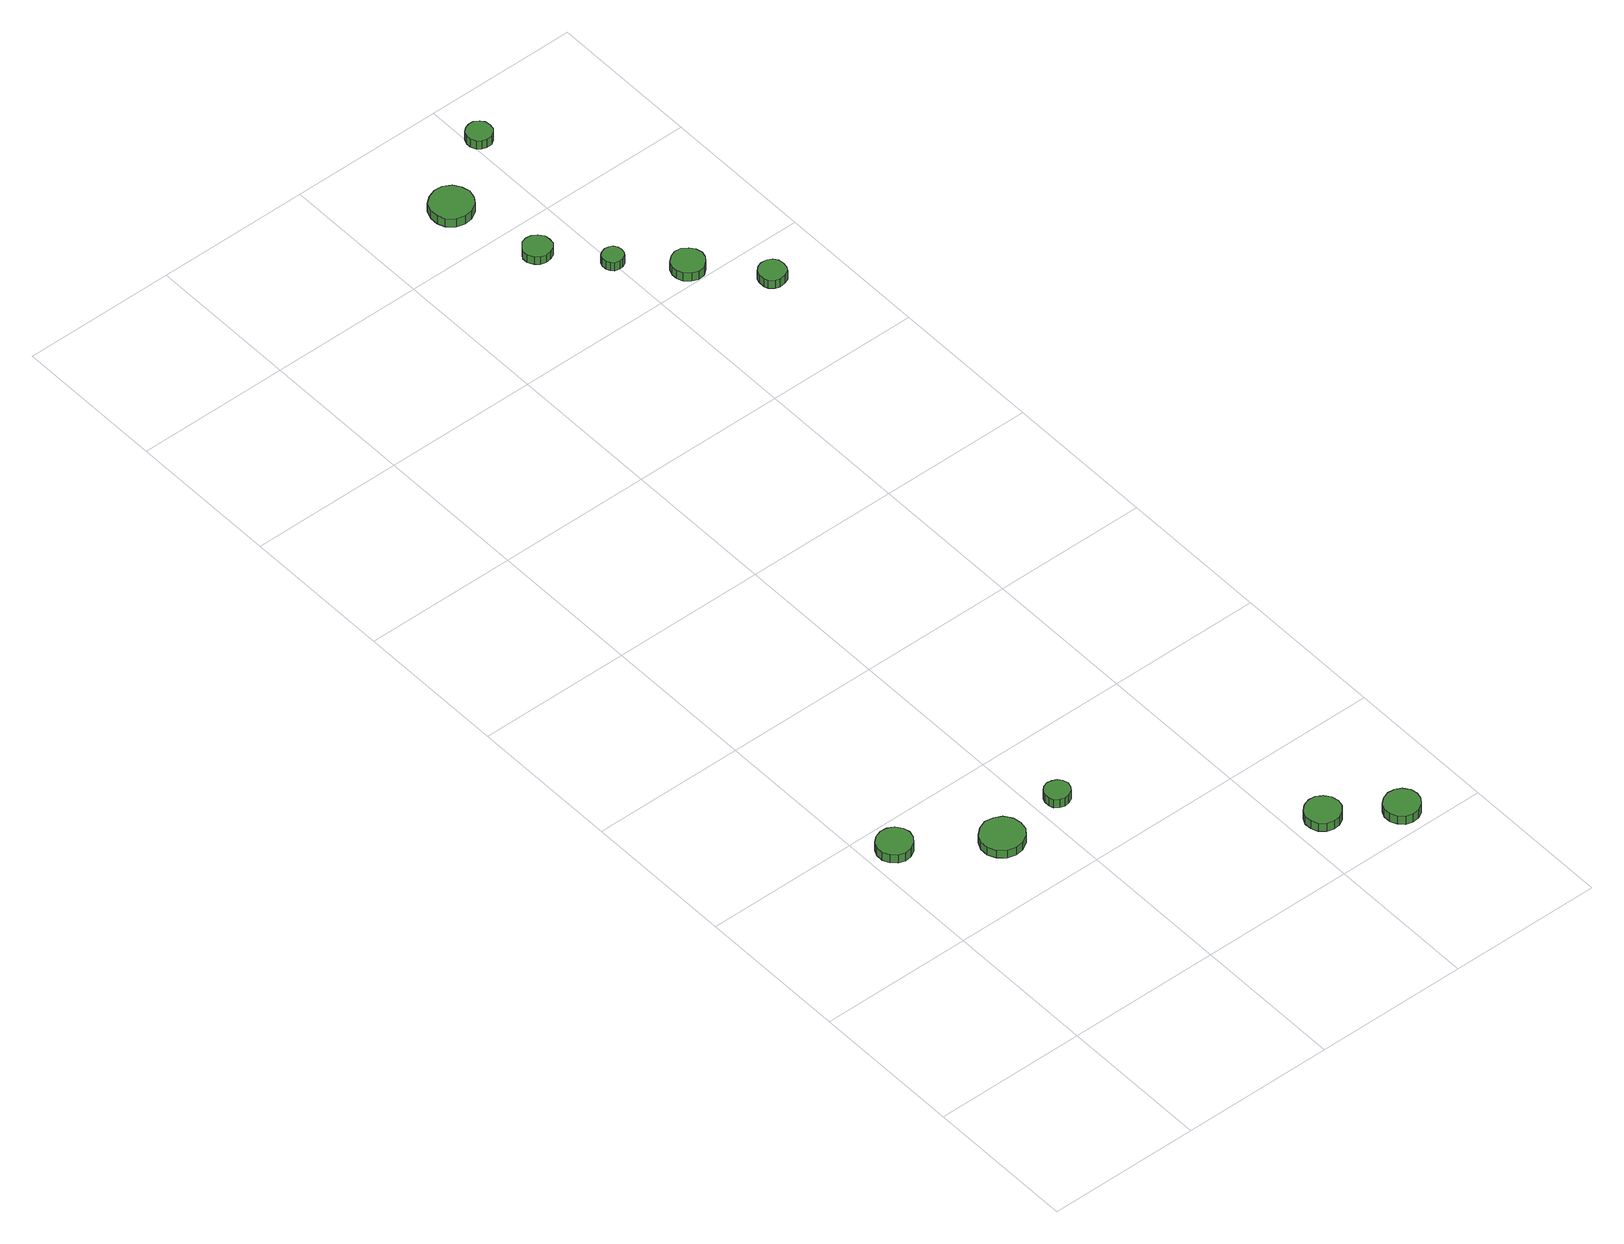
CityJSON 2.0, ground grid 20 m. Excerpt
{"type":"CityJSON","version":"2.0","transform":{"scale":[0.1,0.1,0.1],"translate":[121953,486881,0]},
"CityObjects":{
"tree1":{"type":"SolitaryVegetationObject","attributes":{"function":"something"},"geometry":[{"type":"MultiSurface","lod":"1","boundaries":[[[0,1,2,3,4,5,6,7,8,9,10,11,12,13,14]],[[15,16,17,18,19,20,21,22,23,24,25,26,27,28,29]],[[0,29,28,1]],[[1,28,27,2]],[[2,27,26,3]],[[3,26,25,4]],[[4,25,24,5]],[[5,24,23,6]],[[6,23,22,7]],[[7,22,21,8]],[[8,21,20,9]],[[9,20,19,10]],[[10,19,18,11]],[[11,18,17,12]],[[12,17,16,13]],[[13,16,15,14]],[[14,15,29,0]]]}]},
"tree2":{"type":"SolitaryVegetationObject","attributes":{"function":"something"},"geometry":[{"type":"MultiSurface","lod":"1","boundaries":[[[30,31,32,33,34,35,36,37,38,39,40,41,42,43,44]],[[45,46,47,48,49,50,51,52,53,54,55,56,57,58,59]],[[30,59,58,31]],[[31,58,57,32]],[[32,57,56,33]],[[33,56,55,34]],[[34,55,54,35]],[[35,54,53,36]],[[36,53,52,37]],[[37,52,51,38]],[[38,51,50,39]],[[39,50,49,40]],[[40,49,48,41]],[[41,48,47,42]],[[42,47,46,43]],[[43,46,45,44]],[[44,45,59,30]]]}]},
"tree3":{"type":"SolitaryVegetationObject","attributes":{"function":"something"},"geometry":[{"type":"MultiSurface","lod":"1","boundaries":[[[60,61,62,63,64,65,66,67,68,69,70,71,72,73,74]],[[75,76,77,78,79,80,81,82,83,84,85,86,87,88,89]],[[60,89,88,61]],[[61,88,87,62]],[[62,87,86,63]],[[63,86,85,64]],[[64,85,84,65]],[[65,84,83,66]],[[66,83,82,67]],[[67,82,81,68]],[[68,81,80,69]],[[69,80,79,70]],[[70,79,78,71]],[[71,78,77,72]],[[72,77,76,73]],[[73,76,75,74]],[[74,75,89,60]]]}]},
"tree4":{"type":"SolitaryVegetationObject","attributes":{"function":"something"},"geometry":[{"type":"MultiSurface","lod":"1","boundaries":[[[90,91,92,93,94,95,96,97,98,99,100,101,102,103,104]],[[105,106,107,108,109,110,111,112,113,114,115,116,117,118,119]],[[90,119,118,91]],[[91,118,117,92]],[[92,117,116,93]],[[93,116,115,94]],[[94,115,114,95]],[[95,114,113,96]],[[96,113,112,97]],[[97,112,111,98]],[[98,111,110,99]],[[99,110,109,100]],[[100,109,108,101]],[[101,108,107,102]],[[102,107,106,103]],[[103,106,105,104]],[[104,105,119,90]]]}]},
"tree5":{"type":"SolitaryVegetationObject","attributes":{"function":"something"},"geometry":[{"type":"MultiSurface","lod":"1","boundaries":[[[120,121,122,123,124,125,126,127,128,129,130,131,132,133,134]],[[135,136,137,138,139,140,141,142,143,144,145,146,147,148,149]],[[120,149,148,121]],[[121,148,147,122]],[[122,147,146,123]],[[123,146,145,124]],[[124,145,144,125]],[[125,144,143,126]],[[126,143,142,127]],[[127,142,141,128]],[[128,141,140,129]],[[129,140,139,130]],[[130,139,138,131]],[[131,138,137,132]],[[132,137,136,133]],[[133,136,135,134]],[[134,135,149,120]]]}]},
"tree6":{"type":"SolitaryVegetationObject","attributes":{"function":"something"},"geometry":[{"type":"MultiSurface","lod":"1","boundaries":[[[150,151,152,153,154,155,156,157,158,159,160,161,162,163,164]],[[165,166,167,168,169,170,171,172,173,174,175,176,177,178,179]],[[150,179,178,151]],[[151,178,177,152]],[[152,177,176,153]],[[153,176,175,154]],[[154,175,174,155]],[[155,174,173,156]],[[156,173,172,157]],[[157,172,171,158]],[[158,171,170,159]],[[159,170,169,160]],[[160,169,168,161]],[[161,168,167,162]],[[162,167,166,163]],[[163,166,165,164]],[[164,165,179,150]]]}]},
"tree7":{"type":"SolitaryVegetationObject","attributes":{"function":"something"},"geometry":[{"type":"MultiSurface","lod":"1","boundaries":[[[180,181,182,183,184,185,186,187,188,189,190,191,192,193,194]],[[195,196,197,198,199,200,201,202,203,204,205,206,207,208,209]],[[180,209,208,181]],[[181,208,207,182]],[[182,207,206,183]],[[183,206,205,184]],[[184,205,204,185]],[[185,204,203,186]],[[186,203,202,187]],[[187,202,201,188]],[[188,201,200,189]],[[189,200,199,190]],[[190,199,198,191]],[[191,198,197,192]],[[192,197,196,193]],[[193,196,195,194]],[[194,195,209,180]]]}]},
"tree8":{"type":"SolitaryVegetationObject","attributes":{"function":"something"},"geometry":[{"type":"MultiSurface","lod":"1","boundaries":[[[210,211,212,213,214,215,216,217,218,219,220,221,222,223,224]],[[225,226,227,228,229,230,231,232,233,234,235,236,237,238,239]],[[210,239,238,211]],[[211,238,237,212]],[[212,237,236,213]],[[213,236,235,214]],[[214,235,234,215]],[[215,234,233,216]],[[216,233,232,217]],[[217,232,231,218]],[[218,231,230,219]],[[219,230,229,220]],[[220,229,228,221]],[[221,228,227,222]],[[222,227,226,223]],[[223,226,225,224]],[[224,225,239,210]]]}]},
"tree9":{"type":"SolitaryVegetationObject","attributes":{"function":"something"},"geometry":[{"type":"MultiSurface","lod":"1","boundaries":[[[240,241,242,243,244,245,246,247,248,249,250,251,252,253,254]],[[255,256,257,258,259,260,261,262,263,264,265,266,267,268,269]],[[240,269,268,241]],[[241,268,267,242]],[[242,267,266,243]],[[243,266,265,244]],[[244,265,264,245]],[[245,264,263,246]],[[246,263,262,247]],[[247,262,261,248]],[[248,261,260,249]],[[249,260,259,250]],[[250,259,258,251]],[[251,258,257,252]],[[252,257,256,253]],[[253,256,255,254]],[[254,255,269,240]]]}]},
"tree10":{"type":"SolitaryVegetationObject","attributes":{"function":"something"},"geometry":[{"type":"MultiSurface","lod":"1","boundaries":[[[270,271,272,273,274,275,276,277,278,279,280,281,282,283,284]],[[285,286,287,288,289,290,291,292,293,294,295,296,297,298,299]],[[270,299,298,271]],[[271,298,297,272]],[[272,297,296,273]],[[273,296,295,274]],[[274,295,294,275]],[[275,294,293,276]],[[276,293,292,277]],[[277,292,291,278]],[[278,291,290,279]],[[279,290,289,280]],[[280,289,288,281]],[[281,288,287,282]],[[282,287,286,283]],[[283,286,285,284]],[[284,285,299,270]]]}]},
"tree11":{"type":"SolitaryVegetationObject","attributes":{"function":"something"},"geometry":[{"type":"MultiSurface","lod":"1","boundaries":[[[300,301,302,303,304,305,306,307,308,309,310,311,312,313,314]],[[315,316,317,318,319,320,321,322,323,324,325,326,327,328,329]],[[300,329,328,301]],[[301,328,327,302]],[[302,327,326,303]],[[303,326,325,304]],[[304,325,324,305]],[[305,324,323,306]],[[306,323,322,307]],[[307,322,321,308]],[[308,321,320,309]],[[309,320,319,310]],[[310,319,318,311]],[[311,318,317,312]],[[312,317,316,313]],[[313,316,315,314]],[[314,315,329,300]]]}]}
},
"vertices":[
[53,356,23],[51,365,23],[45,373,23],[37,377,23],[28,378,23],[19,375,23],[12,369,23],[8,361,23],[8,351,23],[12,343,23],[19,336,23],[28,333,23],[37,334,23],[45,339,23],[51,347,23],[51,347,10],[45,339,10],[37,334,10],[28,333,10],[19,336,10],[12,343,10],[8,351,10],[8,361,10],[12,369,10],[19,375,10],[28,378,10],[37,377,10],[45,373,10],[51,365,10],[53,356,10],
[159,285,23],[157,296,23],[150,306,23],[140,311,23],[129,313,23],[118,309,23],[109,301,23],[104,291,23],[104,279,23],[109,269,23],[118,261,23],[129,258,23],[140,259,23],[150,265,23],[157,274,23],[157,274,11],[150,265,11],[140,259,11],[129,258,11],[118,261,11],[109,269,11],[104,279,11],[104,291,11],[109,301,11],[118,309,11],[129,313,11],[140,311,11],[150,306,11],[157,296,11],[159,285,11],
[242,299,22],[240,306,22],[236,311,22],[230,314,22],[224,315,22],[217,313,22],[212,308,22],[210,302,22],[210,296,22],[212,289,22],[217,285,22],[224,283,22],[230,284,22],[236,287,22],[240,292,22],[240,292,9],[236,287,9],[230,284,9],[224,283,9],[217,285,9],[212,289,9],[210,296,9],[210,302,9],[212,308,9],[217,313,9],[224,315,9],[230,314,9],[236,311,9],[240,306,9],[242,299,9],
[458,78,22],[456,87,22],[450,95,22],[442,100,22],[433,101,22],[424,98,22],[417,92,22],[413,83,22],[413,74,22],[417,65,22],[424,59,22],[433,56,22],[442,57,22],[450,62,22],[456,69,22],[456,69,9],[450,62,9],[442,57,9],[433,56,9],[424,59,9],[417,65,9],[413,74,9],[413,83,9],[417,92,9],[424,98,9],[433,101,9],[442,100,9],[450,95,9],[456,87,9],[458,78,9],
[534,29,22],[532,38,22],[526,46,22],[518,50,22],[509,51,22],[500,48,22],[493,42,22],[489,34,22],[489,24,22],[493,16,22],[500,9,22],[509,6,22],[518,7,22],[526,12,22],[532,20,22],[532,20,9],[526,12,9],[518,7,9],[509,6,9],[500,9,9],[493,16,9],[489,24,9],[489,34,9],[493,42,9],[500,48,9],[509,51,9],[518,50,9],[526,46,9],[532,38,9],[534,29,9],
[362,1352,14],[361,1359,14],[356,1365,14],[350,1369,14],[342,1370,14],[335,1368,14],[330,1362,14],[326,1356,14],[326,1348,14],[330,1341,14],[335,1336,14],[342,1334,14],[350,1335,14],[356,1338,14],[361,1344,14],[361,1344,2],[356,1338,2],[350,1335,2],[342,1334,2],[335,1336,2],[330,1341,2],[326,1348,2],[326,1356,2],[330,1362,2],[335,1368,2],[342,1370,2],[350,1369,2],[356,1365,2],[361,1359,2],[362,1352,2],
[342,1468,15],[339,1479,15],[333,1488,15],[323,1494,15],[312,1495,15],[301,1491,15],[292,1484,15],[288,1473,15],[288,1462,15],[292,1452,15],[301,1444,15],[312,1441,15],[323,1442,15],[333,1448,15],[339,1457,15],[339,1457,2],[333,1448,2],[323,1442,2],[312,1441,2],[301,1444,2],[292,1452,2],[288,1462,2],[288,1473,2],[292,1484,2],[301,1491,2],[312,1495,2],[323,1494,2],[333,1488,2],[339,1479,2],[342,1468,2],
[414,1286,14],[413,1291,14],[410,1296,14],[405,1298,14],[400,1299,14],[394,1297,14],[390,1294,14],[388,1289,14],[388,1283,14],[390,1278,14],[394,1274,14],[400,1273,14],[405,1273,14],[410,1276,14],[413,1280,14],[413,1280,1],[410,1276,1],[405,1273,1],[400,1273,1],[394,1274,1],[390,1278,1],[388,1283,1],[388,1289,1],[390,1294,1],[394,1297,1],[400,1299,1],[405,1298,1],[410,1296,1],[413,1291,1],[414,1286,1],
[480,1222,15],[478,1230,15],[473,1237,15],[466,1242,15],[457,1243,15],[449,1240,15],[442,1234,15],[439,1226,15],[439,1218,15],[442,1210,15],[449,1204,15],[457,1201,15],[466,1202,15],[473,1207,15],[478,1214,15],[478,1214,2],[473,1207,2],[466,1202,2],[457,1201,2],[449,1204,2],[442,1210,2],[439,1218,2],[439,1226,2],[442,1234,2],[449,1240,2],[457,1243,2],[466,1242,2],[473,1237,2],[478,1230,2],[480,1222,2],
[538,1147,17],[537,1154,17],[533,1160,17],[527,1163,17],[519,1164,17],[513,1162,17],[507,1157,17],[505,1151,17],[505,1143,17],[507,1137,17],[513,1132,17],[519,1130,17],[527,1131,17],[533,1134,17],[537,1140,17],[537,1140,4],[533,1134,4],[527,1131,4],[519,1130,4],[513,1132,4],[507,1137,4],[505,1143,4],[505,1151,4],[507,1157,4],[513,1162,4],[519,1164,4],[527,1163,4],[533,1160,4],[537,1154,4],[538,1147,4],
[429,1535,14],[428,1542,14],[424,1547,14],[418,1551,14],[411,1551,14],[405,1549,14],[400,1545,14],[397,1538,14],[397,1532,14],[400,1525,14],[405,1521,14],[411,1519,14],[418,1519,14],[424,1523,14],[428,1528,14],[428,1528,1],[424,1523,1],[418,1519,1],[411,1519,1],[405,1521,1],[400,1525,1],[397,1532,1],[397,1538,1],[400,1545,1],[405,1549,1],[411,1551,1],[418,1551,1],[424,1547,1],[428,1542,1],[429,1535,1]
]}
